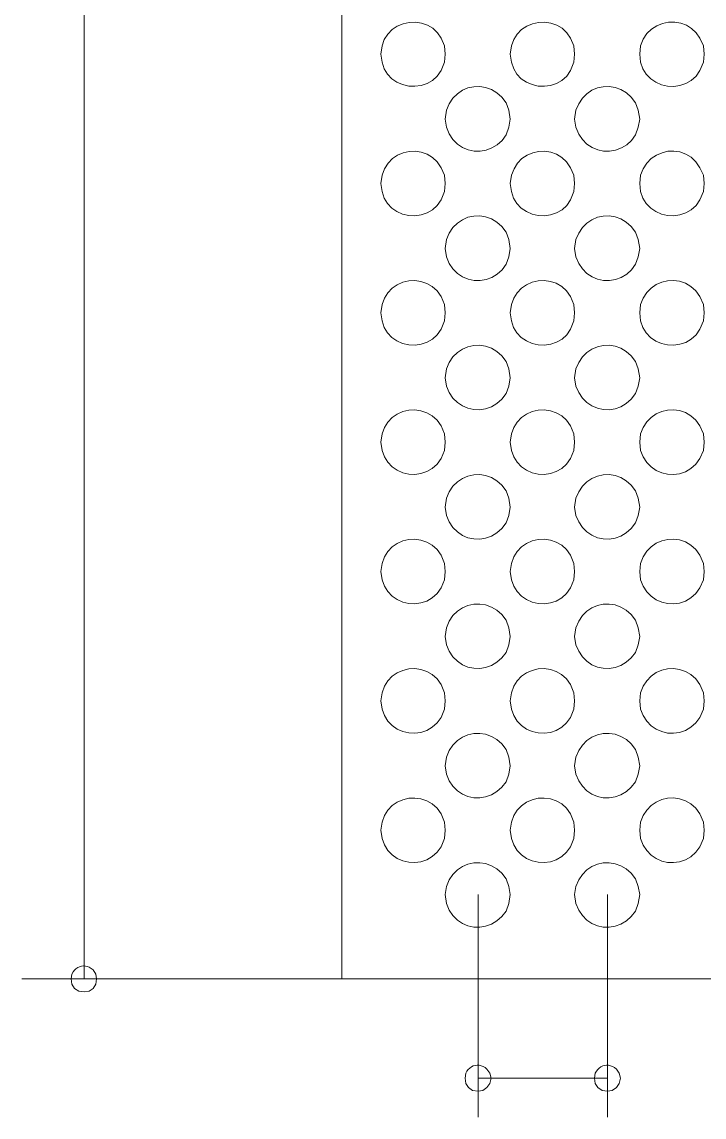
# Model space of a CAD drawing. Extents: x 0 to 243, y -13 to 276.
# Drawn here: x 76.53 to 102.64, y 105.13 to 147.08 of the extents above; entities that cross this region are included whole.
import ezdxf

# ---------------------------------------------------------------- set-up
doc = ezdxf.new("R2010")
doc.units = 0
doc.layers.add('GEOMETRY', color=7, linetype='Continuous')

msp = doc.modelspace()

# ---------------------------------------------------------------- linework, layer by layer
at = {"layer": 'GEOMETRY', "lineweight": 13}
for points in [[(78.913, 260.039), (78.913, 110.427)], [(88.769, 260.038), (88.769, 110.427)], [(93.987, 113.653), (93.987, 105.132)], [(98.941, 113.653), (98.941, 105.132)], [(88.77, 110.427), (76.528, 110.427)], [(88.769, 110.427), (238.379, 110.427)], [(93.987, 106.626), (98.941, 106.626)]]:
    msp.add_lwpolyline(points, dxfattribs=at)
for points in [[(92.728, 145.843), (92.703, 146.158), (92.571, 146.447), (92.431, 146.663), (92.253, 146.831), (92.048, 146.954), (91.824, 147.031), (91.588, 147.065), (91.349, 147.055), (91.115, 147.004), (90.895, 146.912), (90.697, 146.78), (90.529, 146.61), (90.399, 146.402), (90.317, 146.158), (90.264, 145.843), (90.317, 145.528), (90.396, 145.281), (90.522, 145.071), (90.687, 144.899), (90.883, 144.766), (91.101, 144.673), (91.334, 144.62), (91.573, 144.609), (91.81, 144.641), (92.037, 144.716), (92.244, 144.836), (92.425, 145.002), (92.571, 145.214), (92.703, 145.528), (92.728, 145.843)], [(97.682, 145.843), (97.657, 146.158), (97.525, 146.447), (97.384, 146.663), (97.206, 146.831), (97.001, 146.954), (96.777, 147.031), (96.541, 147.065), (96.303, 147.055), (96.07, 147.004), (95.85, 146.912), (95.652, 146.78), (95.485, 146.61), (95.355, 146.402), (95.271, 146.158), (95.218, 145.843), (95.271, 145.528), (95.35, 145.281), (95.476, 145.071), (95.641, 144.899), (95.837, 144.766), (96.056, 144.673), (96.289, 144.62), (96.528, 144.609), (96.765, 144.641), (96.991, 144.716), (97.199, 144.836), (97.38, 145.002), (97.525, 145.214), (97.657, 145.528), (97.682, 145.843)], [(102.637, 145.843), (102.612, 146.158), (102.48, 146.447), (102.337, 146.658), (102.162, 146.825), (101.962, 146.949), (101.743, 147.03), (101.514, 147.068), (101.28, 147.064), (101.05, 147.018), (100.831, 146.929), (100.629, 146.799), (100.451, 146.627), (100.306, 146.413), (100.199, 146.158), (100.173, 145.843), (100.199, 145.528), (100.291, 145.281), (100.425, 145.07), (100.595, 144.898), (100.793, 144.764), (101.011, 144.67), (101.242, 144.617), (101.479, 144.606), (101.713, 144.638), (101.938, 144.713), (102.146, 144.834), (102.329, 145.001), (102.48, 145.214), (102.612, 145.528), (102.637, 145.843)], [(95.218, 143.353), (95.165, 143.693), (95.062, 143.982), (94.897, 144.195), (94.707, 144.362), (94.499, 144.486), (94.277, 144.565), (94.05, 144.601), (93.822, 144.595), (93.599, 144.546), (93.388, 144.456), (93.195, 144.325), (93.025, 144.154), (92.885, 143.943), (92.78, 143.693), (92.727, 143.353), (92.78, 143.04), (92.884, 142.784), (93.026, 142.569), (93.198, 142.396), (93.395, 142.265), (93.61, 142.177), (93.836, 142.13), (94.067, 142.126), (94.296, 142.165), (94.517, 142.247), (94.722, 142.372), (94.906, 142.54), (95.062, 142.751), (95.165, 143.04), (95.218, 143.353)], [(100.173, 143.353), (100.121, 143.693), (100.016, 143.982), (99.852, 144.194), (99.663, 144.362), (99.454, 144.485), (99.233, 144.565), (99.005, 144.601), (98.777, 144.594), (98.554, 144.546), (98.342, 144.456), (98.149, 144.325), (97.979, 144.154), (97.839, 143.943), (97.735, 143.693), (97.682, 143.353), (97.735, 143.04), (97.839, 142.783), (97.98, 142.569), (98.153, 142.396), (98.35, 142.265), (98.565, 142.177), (98.791, 142.13), (99.022, 142.127), (99.251, 142.165), (99.472, 142.247), (99.677, 142.372), (99.861, 142.54), (100.016, 142.751), (100.121, 143.04), (100.173, 143.353)], [(92.728, 140.888), (92.703, 141.205), (92.571, 141.492), (92.421, 141.713), (92.24, 141.887), (92.035, 142.013), (91.814, 142.092), (91.583, 142.127), (91.35, 142.118), (91.122, 142.067), (90.907, 141.973), (90.712, 141.839), (90.544, 141.666), (90.41, 141.454), (90.317, 141.205), (90.264, 140.888), (90.317, 140.575), (90.395, 140.328), (90.521, 140.118), (90.686, 139.945), (90.882, 139.812), (91.1, 139.718), (91.334, 139.665), (91.573, 139.654), (91.81, 139.686), (92.037, 139.761), (92.245, 139.881), (92.426, 140.047), (92.571, 140.259), (92.703, 140.575), (92.728, 140.888)], [(97.682, 140.888), (97.657, 141.205), (97.525, 141.492), (97.376, 141.714), (97.195, 141.887), (96.99, 142.013), (96.768, 142.093), (96.537, 142.128), (96.305, 142.119), (96.077, 142.067), (95.862, 141.973), (95.666, 141.839), (95.498, 141.666), (95.364, 141.454), (95.271, 141.205), (95.218, 140.888), (95.271, 140.575), (95.349, 140.328), (95.475, 140.118), (95.64, 139.946), (95.836, 139.813), (96.055, 139.719), (96.288, 139.666), (96.528, 139.655), (96.765, 139.687), (96.992, 139.762), (97.2, 139.882), (97.38, 140.047), (97.525, 140.259), (97.657, 140.575), (97.682, 140.888)], [(102.637, 140.888), (102.612, 141.203), (102.48, 141.492), (102.325, 141.716), (102.141, 141.89), (101.936, 142.017), (101.715, 142.097), (101.486, 142.131), (101.256, 142.121), (101.029, 142.068), (100.815, 141.974), (100.618, 141.839), (100.445, 141.664), (100.303, 141.452), (100.199, 141.203), (100.173, 140.888), (100.199, 140.575), (100.29, 140.327), (100.425, 140.116), (100.594, 139.943), (100.792, 139.81), (101.01, 139.716), (101.242, 139.663), (101.478, 139.652), (101.713, 139.683), (101.938, 139.759), (102.146, 139.88), (102.329, 140.046), (102.48, 140.259), (102.612, 140.575), (102.637, 140.888)], [(95.218, 138.4), (95.165, 138.74), (95.062, 139.027), (94.896, 139.24), (94.706, 139.408), (94.497, 139.531), (94.277, 139.611), (94.05, 139.647), (93.822, 139.641), (93.601, 139.592), (93.39, 139.502), (93.197, 139.372), (93.027, 139.2), (92.886, 138.99), (92.78, 138.74), (92.727, 138.4), (92.78, 138.084), (92.885, 137.828), (93.026, 137.614), (93.199, 137.442), (93.395, 137.311), (93.609, 137.222), (93.834, 137.176), (94.065, 137.172), (94.293, 137.21), (94.514, 137.292), (94.72, 137.416), (94.905, 137.584), (95.062, 137.796), (95.165, 138.084), (95.218, 138.4)], [(100.173, 138.4), (100.121, 138.741), (100.016, 139.027), (99.851, 139.239), (99.661, 139.407), (99.453, 139.531), (99.232, 139.61), (99.005, 139.647), (98.777, 139.64), (98.555, 139.592), (98.344, 139.502), (98.151, 139.372), (97.981, 139.201), (97.841, 138.99), (97.735, 138.741), (97.682, 138.4), (97.735, 138.084), (97.84, 137.828), (97.981, 137.614), (98.153, 137.442), (98.35, 137.311), (98.564, 137.222), (98.789, 137.176), (99.02, 137.172), (99.248, 137.21), (99.469, 137.292), (99.675, 137.416), (99.859, 137.584), (100.016, 137.796), (100.121, 138.084), (100.173, 138.4)], [(92.728, 135.935), (92.703, 136.249), (92.571, 136.564), (92.418, 136.777), (92.233, 136.943), (92.024, 137.063), (91.8, 137.138), (91.566, 137.169), (91.332, 137.158), (91.103, 137.104), (90.889, 137.01), (90.695, 136.877), (90.531, 136.705), (90.402, 136.495), (90.317, 136.249), (90.264, 135.935), (90.317, 135.622), (90.394, 135.374), (90.52, 135.163), (90.685, 134.991), (90.881, 134.857), (91.1, 134.764), (91.334, 134.711), (91.574, 134.7), (91.812, 134.732), (92.039, 134.807), (92.247, 134.928), (92.427, 135.093), (92.571, 135.306), (92.703, 135.622), (92.728, 135.935)], [(97.682, 135.935), (97.657, 136.249), (97.525, 136.565), (97.372, 136.778), (97.188, 136.944), (96.979, 137.064), (96.755, 137.139), (96.521, 137.17), (96.287, 137.158), (96.058, 137.104), (95.843, 137.01), (95.65, 136.877), (95.485, 136.704), (95.356, 136.495), (95.271, 136.249), (95.218, 135.935), (95.271, 135.622), (95.348, 135.374), (95.474, 135.164), (95.639, 134.991), (95.835, 134.857), (96.055, 134.764), (96.289, 134.711), (96.529, 134.7), (96.766, 134.731), (96.993, 134.807), (97.201, 134.927), (97.381, 135.093), (97.525, 135.306), (97.657, 135.622), (97.682, 135.935)], [(102.637, 135.936), (102.612, 136.249), (102.48, 136.565), (102.318, 136.779), (102.13, 136.946), (101.921, 137.067), (101.7, 137.143), (101.471, 137.175), (101.242, 137.164), (101.018, 137.111), (100.805, 137.017), (100.611, 136.883), (100.441, 136.709), (100.302, 136.498), (100.199, 136.249), (100.173, 135.936), (100.199, 135.622), (100.289, 135.373), (100.423, 135.162), (100.592, 134.989), (100.79, 134.855), (101.009, 134.761), (101.241, 134.708), (101.478, 134.696), (101.713, 134.728), (101.939, 134.804), (102.147, 134.924), (102.33, 135.091), (102.48, 135.304), (102.612, 135.622), (102.637, 135.936)], [(95.218, 133.443), (95.165, 133.785), (95.062, 134.074), (94.896, 134.286), (94.705, 134.453), (94.496, 134.576), (94.276, 134.656), (94.049, 134.692), (93.821, 134.685), (93.599, 134.637), (93.389, 134.547), (93.196, 134.416), (93.026, 134.245), (92.886, 134.034), (92.78, 133.785), (92.727, 133.443), (92.78, 133.131), (92.886, 132.88), (93.026, 132.67), (93.196, 132.498), (93.389, 132.367), (93.599, 132.277), (93.821, 132.229), (94.049, 132.222), (94.276, 132.258), (94.496, 132.338), (94.705, 132.461), (94.896, 132.628), (95.062, 132.841), (95.165, 133.131), (95.218, 133.443)], [(100.173, 133.443), (100.121, 133.786), (100.016, 134.075), (99.85, 134.287), (99.66, 134.454), (99.451, 134.577), (99.231, 134.656), (99.004, 134.692), (98.776, 134.686), (98.554, 134.637), (98.344, 134.547), (98.151, 134.417), (97.981, 134.246), (97.841, 134.035), (97.735, 133.786), (97.682, 133.443), (97.735, 133.131), (97.841, 132.88), (97.981, 132.67), (98.151, 132.498), (98.344, 132.367), (98.554, 132.277), (98.776, 132.229), (99.004, 132.222), (99.231, 132.258), (99.451, 132.338), (99.66, 132.461), (99.85, 132.628), (100.016, 132.841), (100.121, 133.131), (100.173, 133.443)], [(92.728, 130.98), (92.703, 131.294), (92.571, 131.609), (92.418, 131.822), (92.233, 131.988), (92.024, 132.108), (91.8, 132.183), (91.566, 132.214), (91.332, 132.203), (91.103, 132.149), (90.889, 132.055), (90.695, 131.922), (90.531, 131.75), (90.402, 131.54), (90.317, 131.294), (90.264, 130.98), (90.317, 130.666), (90.402, 130.419), (90.531, 130.21), (90.696, 130.037), (90.889, 129.904), (91.104, 129.81), (91.332, 129.757), (91.567, 129.745), (91.8, 129.777), (92.025, 129.852), (92.233, 129.972), (92.418, 130.138), (92.571, 130.351), (92.703, 130.666), (92.728, 130.98)], [(97.682, 130.981), (97.657, 131.294), (97.525, 131.61), (97.372, 131.823), (97.187, 131.989), (96.979, 132.109), (96.754, 132.184), (96.521, 132.215), (96.286, 132.203), (96.058, 132.149), (95.843, 132.055), (95.65, 131.921), (95.485, 131.749), (95.356, 131.54), (95.271, 131.294), (95.218, 130.981), (95.271, 130.666), (95.357, 130.42), (95.485, 130.211), (95.65, 130.038), (95.844, 129.905), (96.059, 129.811), (96.287, 129.757), (96.521, 129.746), (96.755, 129.777), (96.979, 129.852), (97.187, 129.972), (97.372, 130.138), (97.525, 130.351), (97.657, 130.666), (97.682, 130.981)], [(102.637, 130.981), (102.612, 131.294), (102.48, 131.61), (102.318, 131.824), (102.129, 131.991), (101.921, 132.112), (101.699, 132.188), (101.471, 132.221), (101.241, 132.21), (101.017, 132.156), (100.805, 132.062), (100.611, 131.928), (100.441, 131.754), (100.302, 131.543), (100.199, 131.294), (100.173, 130.981), (100.199, 130.666), (100.302, 130.417), (100.441, 130.205), (100.611, 130.032), (100.806, 129.898), (101.018, 129.804), (101.242, 129.751), (101.471, 129.74), (101.7, 129.772), (101.922, 129.849), (102.13, 129.97), (102.318, 130.137), (102.48, 130.352), (102.612, 130.666), (102.637, 130.981)], [(95.218, 128.489), (95.165, 128.83), (95.062, 129.118), (94.896, 129.331), (94.705, 129.498), (94.496, 129.621), (94.276, 129.701), (94.049, 129.737), (93.821, 129.73), (93.599, 129.682), (93.389, 129.592), (93.196, 129.462), (93.026, 129.291), (92.886, 129.08), (92.78, 128.83), (92.727, 128.489), (92.78, 128.175), (92.886, 127.925), (93.026, 127.714), (93.196, 127.543), (93.389, 127.412), (93.599, 127.322), (93.821, 127.274), (94.049, 127.267), (94.276, 127.303), (94.497, 127.383), (94.706, 127.506), (94.896, 127.673), (95.062, 127.885), (95.165, 128.175), (95.218, 128.489)], [(100.173, 128.49), (100.121, 128.83), (100.016, 129.119), (99.85, 129.331), (99.659, 129.498), (99.45, 129.621), (99.23, 129.7), (99.003, 129.737), (98.776, 129.73), (98.554, 129.682), (98.344, 129.592), (98.151, 129.462), (97.982, 129.291), (97.841, 129.08), (97.735, 128.83), (97.682, 128.49), (97.735, 128.175), (97.84, 127.925), (97.981, 127.714), (98.15, 127.543), (98.344, 127.413), (98.554, 127.323), (98.776, 127.274), (99.004, 127.268), (99.231, 127.304), (99.452, 127.383), (99.66, 127.507), (99.851, 127.674), (100.016, 127.886), (100.121, 128.175), (100.173, 128.49)], [(92.728, 126.025), (92.703, 126.339), (92.571, 126.653), (92.418, 126.867), (92.233, 127.033), (92.025, 127.154), (91.801, 127.23), (91.568, 127.261), (91.334, 127.249), (91.105, 127.196), (90.891, 127.102), (90.697, 126.968), (90.532, 126.795), (90.403, 126.585), (90.317, 126.339), (90.264, 126.025), (90.317, 125.711), (90.403, 125.465), (90.532, 125.255), (90.696, 125.083), (90.89, 124.949), (91.104, 124.855), (91.332, 124.802), (91.567, 124.791), (91.8, 124.822), (92.024, 124.897), (92.233, 125.017), (92.417, 125.183), (92.571, 125.396), (92.703, 125.711), (92.728, 126.025)], [(97.682, 126.026), (97.657, 126.339), (97.525, 126.653), (97.372, 126.867), (97.188, 127.034), (96.98, 127.154), (96.755, 127.23), (96.522, 127.261), (96.288, 127.249), (96.059, 127.196), (95.845, 127.101), (95.651, 126.967), (95.486, 126.795), (95.357, 126.585), (95.271, 126.339), (95.218, 126.026), (95.271, 125.711), (95.357, 125.465), (95.486, 125.255), (95.651, 125.083), (95.844, 124.95), (96.059, 124.856), (96.287, 124.802), (96.521, 124.791), (96.754, 124.822), (96.979, 124.897), (97.187, 125.017), (97.372, 125.183), (97.525, 125.396), (97.657, 125.711), (97.682, 126.026)], [(102.637, 126.026), (102.612, 126.339), (102.48, 126.653), (102.318, 126.868), (102.13, 127.036), (101.922, 127.158), (101.701, 127.235), (101.473, 127.267), (101.244, 127.256), (101.02, 127.204), (100.807, 127.109), (100.613, 126.975), (100.442, 126.801), (100.303, 126.588), (100.199, 126.339), (100.173, 126.026), (100.199, 125.711), (100.302, 125.462), (100.442, 125.251), (100.611, 125.077), (100.806, 124.943), (101.018, 124.849), (101.242, 124.796), (101.471, 124.785), (101.699, 124.817), (101.921, 124.894), (102.129, 125.015), (102.318, 125.182), (102.48, 125.397), (102.612, 125.711), (102.637, 126.026)], [(95.218, 123.534), (95.165, 123.876), (95.062, 124.164), (94.896, 124.376), (94.706, 124.543), (94.498, 124.666), (94.277, 124.745), (94.05, 124.781), (93.822, 124.775), (93.6, 124.727), (93.389, 124.637), (93.196, 124.506), (93.026, 124.336), (92.886, 124.126), (92.78, 123.876), (92.727, 123.534), (92.78, 123.22), (92.886, 122.97), (93.026, 122.759), (93.196, 122.588), (93.389, 122.457), (93.599, 122.367), (93.821, 122.319), (94.049, 122.312), (94.276, 122.348), (94.497, 122.428), (94.706, 122.551), (94.896, 122.718), (95.062, 122.93), (95.165, 123.22), (95.218, 123.534)], [(100.173, 123.535), (100.121, 123.876), (100.016, 124.164), (99.851, 124.376), (99.661, 124.543), (99.453, 124.666), (99.232, 124.745), (99.004, 124.781), (98.776, 124.775), (98.554, 124.727), (98.343, 124.637), (98.15, 124.507), (97.98, 124.336), (97.84, 124.126), (97.735, 123.876), (97.682, 123.535), (97.735, 123.22), (97.84, 122.97), (97.981, 122.759), (98.15, 122.588), (98.344, 122.458), (98.554, 122.368), (98.776, 122.32), (99.004, 122.313), (99.231, 122.349), (99.452, 122.429), (99.66, 122.552), (99.851, 122.719), (100.016, 122.931), (100.121, 123.22), (100.173, 123.535)], [(92.728, 121.071), (92.703, 121.384), (92.571, 121.7), (92.417, 121.913), (92.232, 122.08), (92.024, 122.2), (91.799, 122.275), (91.566, 122.306), (91.332, 122.295), (91.104, 122.241), (90.89, 122.147), (90.697, 122.013), (90.532, 121.84), (90.403, 121.63), (90.317, 121.384), (90.264, 121.071), (90.317, 120.756), (90.402, 120.51), (90.531, 120.3), (90.696, 120.128), (90.889, 119.995), (91.104, 119.901), (91.332, 119.848), (91.567, 119.836), (91.8, 119.867), (92.025, 119.942), (92.233, 120.062), (92.418, 120.228), (92.571, 120.441), (92.703, 120.756), (92.728, 121.071)], [(97.682, 121.071), (97.657, 121.384), (97.525, 121.7), (97.371, 121.914), (97.186, 122.08), (96.978, 122.201), (96.754, 122.276), (96.521, 122.307), (96.286, 122.295), (96.058, 122.242), (95.844, 122.147), (95.65, 122.013), (95.486, 121.84), (95.357, 121.63), (95.271, 121.384), (95.218, 121.071), (95.271, 120.756), (95.356, 120.51), (95.485, 120.301), (95.65, 120.129), (95.844, 119.995), (96.058, 119.901), (96.287, 119.848), (96.522, 119.836), (96.755, 119.867), (96.979, 119.942), (97.188, 120.062), (97.372, 120.228), (97.525, 120.442), (97.657, 120.756), (97.682, 121.071)], [(102.637, 121.071), (102.612, 121.384), (102.48, 121.7), (102.318, 121.914), (102.13, 122.082), (101.922, 122.203), (101.701, 122.28), (101.472, 122.312), (101.242, 122.301), (101.018, 122.248), (100.806, 122.154), (100.611, 122.019), (100.441, 121.845), (100.302, 121.633), (100.199, 121.384), (100.173, 121.071), (100.199, 120.756), (100.302, 120.507), (100.441, 120.295), (100.611, 120.122), (100.805, 119.988), (101.018, 119.894), (101.242, 119.841), (101.472, 119.831), (101.7, 119.863), (101.922, 119.939), (102.13, 120.06), (102.318, 120.228), (102.48, 120.442), (102.612, 120.756), (102.637, 121.071)], [(95.218, 118.58), (95.165, 118.921), (95.062, 119.21), (94.896, 119.423), (94.706, 119.59), (94.498, 119.713), (94.277, 119.792), (94.049, 119.829), (93.821, 119.822), (93.599, 119.774), (93.388, 119.684), (93.195, 119.553), (93.025, 119.382), (92.885, 119.171), (92.78, 118.921), (92.727, 118.58), (92.78, 118.265), (92.886, 118.015), (93.026, 117.804), (93.196, 117.633), (93.39, 117.502), (93.6, 117.412), (93.822, 117.363), (94.05, 117.357), (94.277, 117.393), (94.498, 117.473), (94.706, 117.596), (94.897, 117.764), (95.062, 117.977), (95.165, 118.265), (95.218, 118.58)], [(100.173, 118.58), (100.121, 118.921), (100.016, 119.208), (99.852, 119.421), (99.662, 119.589), (99.454, 119.712), (99.233, 119.792), (99.006, 119.828), (98.777, 119.822), (98.555, 119.774), (98.344, 119.684), (98.15, 119.553), (97.98, 119.382), (97.84, 119.171), (97.735, 118.921), (97.682, 118.58), (97.735, 118.265), (97.84, 118.015), (97.981, 117.804), (98.151, 117.633), (98.344, 117.502), (98.555, 117.413), (98.777, 117.364), (99.005, 117.358), (99.233, 117.394), (99.454, 117.474), (99.662, 117.597), (99.851, 117.765), (100.016, 117.977), (100.121, 118.265), (100.173, 118.58)], [(92.728, 116.117), (92.703, 116.43), (92.571, 116.746), (92.417, 116.959), (92.232, 117.125), (92.024, 117.245), (91.8, 117.32), (91.566, 117.351), (91.332, 117.34), (91.104, 117.286), (90.89, 117.192), (90.696, 117.059), (90.531, 116.887), (90.403, 116.677), (90.317, 116.43), (90.264, 116.117), (90.317, 115.8), (90.403, 115.554), (90.532, 115.345), (90.697, 115.173), (90.89, 115.039), (91.105, 114.945), (91.332, 114.892), (91.567, 114.88), (91.8, 114.912), (92.024, 114.987), (92.232, 115.107), (92.417, 115.273), (92.571, 115.486), (92.703, 115.8), (92.728, 116.117)], [(97.682, 116.115), (97.657, 116.43), (97.525, 116.746), (97.372, 116.96), (97.187, 117.126), (96.978, 117.245), (96.754, 117.32), (96.521, 117.351), (96.286, 117.34), (96.058, 117.286), (95.843, 117.192), (95.65, 117.058), (95.485, 116.886), (95.357, 116.676), (95.271, 116.43), (95.218, 116.115), (95.271, 115.8), (95.357, 115.555), (95.486, 115.345), (95.651, 115.173), (95.844, 115.039), (96.059, 114.945), (96.287, 114.892), (96.521, 114.88), (96.754, 114.912), (96.978, 114.987), (97.187, 115.107), (97.371, 115.273), (97.525, 115.486), (97.657, 115.8), (97.682, 116.115)], [(102.637, 116.115), (102.612, 116.43), (102.48, 116.746), (102.317, 116.961), (102.129, 117.128), (101.92, 117.249), (101.699, 117.325), (101.47, 117.357), (101.241, 117.346), (101.017, 117.293), (100.805, 117.199), (100.611, 117.064), (100.441, 116.891), (100.302, 116.679), (100.199, 116.43), (100.173, 116.115), (100.199, 115.8), (100.302, 115.552), (100.441, 115.34), (100.611, 115.167), (100.806, 115.033), (101.018, 114.939), (101.242, 114.886), (101.471, 114.876), (101.7, 114.908), (101.922, 114.984), (102.13, 115.105), (102.318, 115.273), (102.48, 115.486), (102.612, 115.8), (102.637, 116.115)], [(95.218, 113.652), (95.165, 113.966), (95.062, 114.256), (94.896, 114.468), (94.706, 114.635), (94.498, 114.758), (94.277, 114.838), (94.049, 114.874), (93.821, 114.867), (93.599, 114.819), (93.388, 114.729), (93.195, 114.598), (93.025, 114.427), (92.885, 114.216), (92.78, 113.966), (92.727, 113.652), (92.78, 113.312), (92.885, 113.062), (93.025, 112.851), (93.195, 112.679), (93.388, 112.549), (93.599, 112.459), (93.821, 112.41), (94.049, 112.404), (94.277, 112.44), (94.498, 112.52), (94.706, 112.643), (94.896, 112.81), (95.062, 113.023), (95.165, 113.312), (95.218, 113.652)], [(100.173, 113.652), (100.121, 113.966), (100.016, 114.256), (99.851, 114.468), (99.661, 114.635), (99.453, 114.758), (99.232, 114.837), (99.004, 114.873), (98.776, 114.867), (98.554, 114.818), (98.343, 114.729), (98.15, 114.598), (97.98, 114.427), (97.84, 114.216), (97.735, 113.966), (97.682, 113.652), (97.735, 113.31), (97.84, 113.06), (97.981, 112.85), (98.151, 112.679), (98.344, 112.548), (98.555, 112.459), (98.777, 112.41), (99.005, 112.404), (99.233, 112.441), (99.454, 112.52), (99.662, 112.643), (99.851, 112.81), (100.016, 113.023), (100.121, 113.31), (100.173, 113.652)], [(79.384, 110.427), (79.358, 110.612), (79.253, 110.768), (79.182, 110.827), (79.108, 110.871), (79.032, 110.901), (78.956, 110.918), (78.879, 110.921), (78.804, 110.912), (78.732, 110.89), (78.662, 110.856), (78.598, 110.811), (78.539, 110.755), (78.486, 110.689), (78.441, 110.612), (78.414, 110.427), (78.441, 110.218), (78.545, 110.061), (78.703, 109.955), (78.912, 109.929), (79.096, 109.955), (79.253, 110.061), (79.358, 110.218), (79.384, 110.427)], [(94.485, 106.626), (94.432, 106.811), (94.328, 106.966), (94.256, 107.025), (94.182, 107.07), (94.106, 107.1), (94.029, 107.117), (93.953, 107.12), (93.877, 107.111), (93.805, 107.089), (93.736, 107.056), (93.671, 107.011), (93.612, 106.955), (93.559, 106.888), (93.514, 106.811), (93.489, 106.626), (93.514, 106.415), (93.62, 106.259), (93.777, 106.154), (93.987, 106.128), (94.17, 106.154), (94.328, 106.259), (94.432, 106.415), (94.485, 106.626)], [(99.439, 106.626), (99.386, 106.811), (99.283, 106.966), (99.211, 107.025), (99.137, 107.069), (99.06, 107.1), (98.984, 107.117), (98.907, 107.12), (98.832, 107.111), (98.76, 107.09), (98.691, 107.056), (98.626, 107.011), (98.567, 106.955), (98.514, 106.888), (98.469, 106.811), (98.444, 106.626), (98.469, 106.415), (98.575, 106.259), (98.731, 106.154), (98.941, 106.128), (99.125, 106.154), (99.283, 106.259), (99.386, 106.415), (99.439, 106.626)]]:
    msp.add_lwpolyline(points, close=True, dxfattribs=at)

doc.saveas('drawing.dxf')
